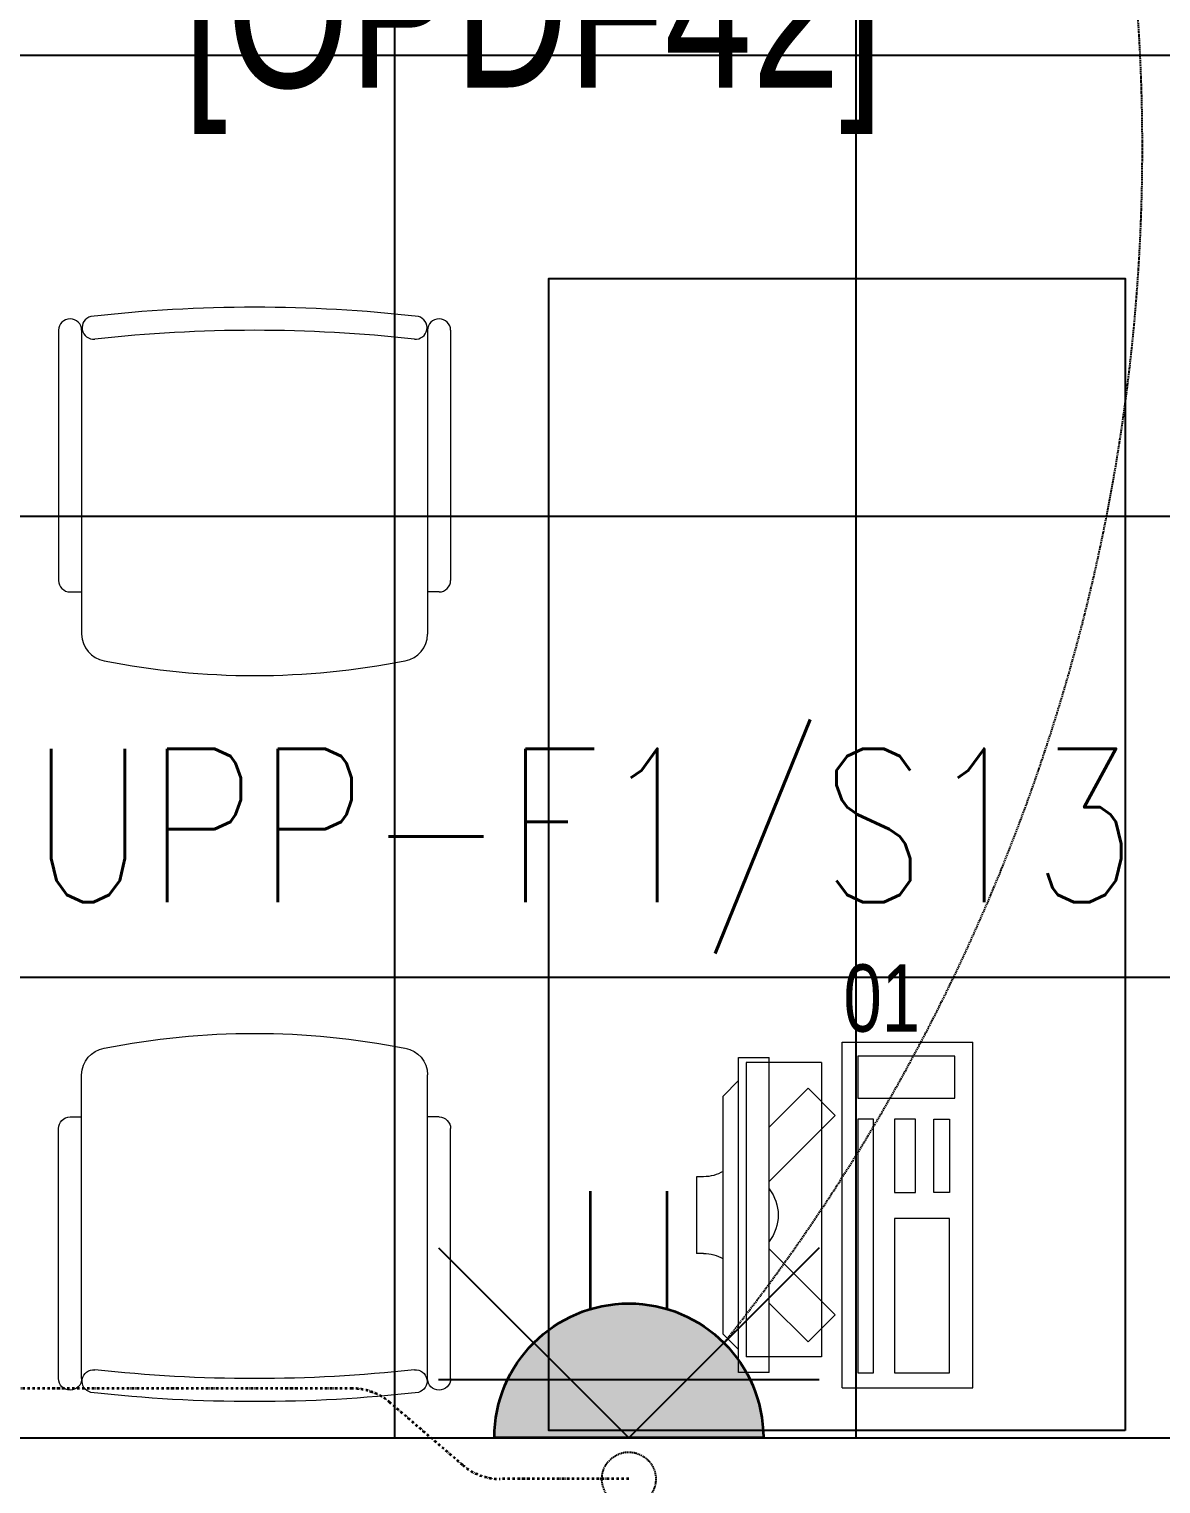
# Model space of a CAD drawing. Extents: x -178977 to 231842, y -29287 to 19916.
# Drawn here: x 46800 to 48272, y 5475 to 7369 of the extents above; entities that cross this region are included whole.
import ezdxf
from ezdxf import colors
from ezdxf.entities.mleader import LeaderData, LeaderLine
from ezdxf.enums import TextEntityAlignment as Align
from ezdxf.math import Vec2, Vec3

# ---------------------------------------------------------------- set-up
doc = ezdxf.new("R2010")
doc.units = 0
doc.header["$LTSCALE"] = 0.25
doc.linetypes.add('DASHDOT', pattern=[25.4, 12.7, -6.35, 0, -6.35])
doc.linetypes.add('HIDDEN', pattern=[9.525, 6.35, -3.175])
for name, color, linetype, lineweight in [('01-First Floor-FUR$0$72_EGR_BASE_TEXT', 252, 'Continuous', 5), ('01-First Floor-FUR$0$72_EGR_EQP_TAG', 142, 'Continuous', 5), ('01-First Floor-FUR$0$LOADING', 253, 'Continuous', 5), ('01-First Floor-FUR$0$Walls', 251, 'Continuous', 5), ('E-LITE-CIRC', 6, 'Continuous', 25), ('E-LITE-CLNG-CNDT', 6, 'DASHDOT', 35), ('E-LITE-EXIT-NUMB', 6, 'Continuous', 25), ('E-POWR-CLNG-CNDT', 6, 'DASHDOT', 35), ('E-POWR-FLOR-CNDT', 6, 'HIDDEN', 25), ('E-POWR-WALL @ 100', 4, 'Continuous', 35)]:
    doc.layers.add(name, color=color, linetype=linetype, lineweight=lineweight)
doc.layers.add('01-First Floor-FUR$0$FALSE CEILING', color=251, linetype='Continuous')
doc.layers.add('01-First Floor-FUR$0$TME-NON MEDICAL FURNITURE', color=242, linetype='Continuous')
doc.styles.add('01-First Floor-FUR$0$X3G_ENTITY_257CFD', font='swisscl.ttf', dxfattribs={"height": 200})
doc.styles.add('01-First Floor-FUR$0$X3G_ENTITY_9F38', font='swisscl.ttf', dxfattribs={"height": 0.2})
doc.styles.add('DC_SIMPLEX', font='SIMPLEX.shx', dxfattribs={"width": 0.7})

# ---------------------------------------------------------------- blocks, each defined once
blk = doc.blocks.new('01-First Floor-FUR$0$GF21016-P')
at = {"layer": '01-First Floor-FUR$0$LOADING', "extrusion": (-1.24384e-09, -1.20261e-09, -1)}
for p, q in [((0.0128, 0.0179), (0.0128, 0.4136)), ((0.4628, 0.0179), (0.4628, 0.4136)), ((-0.0172, 0.0179), (-0.0172, 0.3435)), ((-0.0022, 0.3585), (0.0128, 0.3585)), ((0.4778, 0.3585), (0.4628, 0.3585)), ((0.4928, 0.0179), (0.4928, 0.3435)), ((0.4778, 0.0029), (0.4778, 0.0029))]:
    blk.add_line(p, q, dxfattribs=at)
for centre, radius, start, end in [((-0.2378, -0.5362), 1.0036, 78.7568, 101.2432), ((-0.0478, 0.4136), 0.035, 0, 80.6557), ((-0.4278, 0.4136), 0.035, 99.3443, 180), ((0.0022, 0.3435), 0.015, 0, 90), ((-0.4778, 0.3435), 0.015, 90, 180), ((-0.0284, 0.0145), 0.015, 284.3864, 95.5209), ((-0.2378, 1.8928), 1.8749, 263.6341, 276.3659), ((-0.4471, 0.0145), 0.015, 84.4791, 255.6136), ((0.0022, 0.0179), 0.015, 270, 0), ((0.0022, 0.0179), 0.015, 180, 270), ((-0.2378, 1.8734), 1.8855, 263.5119, 276.4881), ((-0.4778, 0.0179), 0.015, 270, 0), ((-0.4778, 0.0179), 0.015, 180, 270)]:
    blk.add_arc(centre, radius, start, end, dxfattribs=at)
blk = doc.blocks.new('01-First Floor-FUR$0$ITCWLS1-P')
at = {"layer": '01-First Floor-FUR$0$LOADING'}
for p, q in [((-0.17, 0.45), (-0.17, 0)), ((-0.17, 0.45), (0, 0.45)), ((0, 0.45), (0, 0)), ((-0.2651, 0.43, 0), (-0.3051, 0.43, 0)), ((-0.3051, 0.43, 0), (-0.3051, 0.02, 0)), ((-0.2651, 0.43, 0), (-0.2651, 0.02, 0)), ((-0.1496, 0.4305), (-0.1291, 0.4305)), ((-0.1291, 0.4305), (-0.1291, 0.4089)), ((-0.3251, 0.38, 0), (-0.3051, 0.4, 0)), ((-0.197, 0.4094), (-0.295, 0.4094)), ((-0.295, 0.0264), (-0.295, 0.4094)), ((-0.197, 0.0264), (-0.197, 0.4094)), ((-0.3251, 0.38, 0), (-0.3251, 0.07, 0)), ((-0.3503, 0.275), (-0.3596, 0.275)), ((-0.3596, 0.175), (-0.3596, 0.275)), ((-0.3503, 0.175), (-0.3596, 0.175)), ((-0.3251, 0.07, 0), (-0.3051, 0.05, 0)), ((-0.3051, 0.02, 0), (-0.2651, 0.02, 0)), ((-0.197, 0.0264), (-0.295, 0.0264)), ((-0.17, 0), (0, 0))]:
    blk.add_line(p, q, dxfattribs=at)
at = {"layer": '01-First Floor-FUR$0$LOADING', "extrusion": (2.48281e-10, 3.18408e-10, -1)}
for p, q in [((-0.2651, 0.3395), (-0.2144, 0.3902)), ((-0.1791, 0.3548), (-0.2144, 0.3902)), ((-0.2651, 0.2688), (-0.1791, 0.3548))]:
    blk.add_line(p, q, dxfattribs=at)
at = {"layer": '01-First Floor-FUR$0$LOADING', "extrusion": (2.48281e-10, -3.18408e-10, -1)}
for p, q in [((-0.2651, 0.1812), (-0.1791, 0.0952)), ((-0.2651, 0.1105), (-0.2144, 0.0598)), ((-0.1791, 0.0952), (-0.2144, 0.0598))]:
    blk.add_line(p, q, dxfattribs=at)
at = {"layer": '01-First Floor-FUR$0$LOADING'}
for points in [[(-0.1291, 0.4089), (-0.1291, 0.1), (-0.1496, 0.1), (-0.1496, 0.4305)], [(-0.1496, 0.1), (-0.1496, 0.1), (-0.1496, 0.1), (-0.1496, 0.1), (-0.1496, 0.1), (-0.1496, 0.1), (-0.1496, 0.1), (-0.1496, 0.1), (-0.1496, 0.1)], [(-0.1496, 0.1), (-0.1496, 0.1), (-0.1496, 0.1), (-0.1496, 0.1), (-0.1496, 0.1), (-0.1496, 0.1), (-0.1496, 0.1), (-0.1496, 0.1), (-0.1496, 0.1), (-0.1496, 0.1), (-0.1496, 0.1), (-0.1496, 0.1), (-0.1496, 0.1), (-0.1496, 0.1), (-0.1496, 0.1), (-0.1496, 0.1), (-0.1496, 0.1), (-0.1496, 0.1)], [(-0.1496, 0.1), (-0.1496, 0.1), (-0.1496, 0.1), (-0.1496, 0.1), (-0.1496, 0.1), (-0.1496, 0.1), (-0.1496, 0.1), (-0.1496, 0.1), (-0.1496, 0.1), (-0.1496, 0.1)], [(-0.1496, 0.1), (-0.1496, 0.1), (-0.1496, 0.1), (-0.1496, 0.1), (-0.1496, 0.1), (-0.1496, 0.1), (-0.1496, 0.1)], [(-0.1496, 0.1), (-0.1496, 0.1), (-0.1496, 0.1), (-0.1496, 0.1), (-0.1496, 0.1), (-0.1496, 0.1), (-0.1496, 0.1), (-0.1496, 0.1), (-0.1496, 0.1), (-0.1496, 0.1)], [(-0.1496, 0.1), (-0.1496, 0.1), (-0.1496, 0.1), (-0.1496, 0.1), (-0.1496, 0.1), (-0.1496, 0.1), (-0.1496, 0.1), (-0.1496, 0.1), (-0.1496, 0.1), (-0.1496, 0.1), (-0.1496, 0.1), (-0.1496, 0.1), (-0.1496, 0.1), (-0.1496, 0.1), (-0.1496, 0.1)], [(-0.1496, 0.1), (-0.1496, 0.1), (-0.1496, 0.1), (-0.1496, 0.1), (-0.1496, 0.1), (-0.1496, 0.1), (-0.1496, 0.1), (-0.1496, 0.1), (-0.1496, 0.1), (-0.1496, 0.1)], [(-0.1496, 0.1), (-0.1496, 0.1), (-0.1496, 0.1), (-0.1496, 0.1), (-0.1496, 0.1), (-0.1496, 0.1), (-0.1496, 0.1), (-0.1496, 0.1), (-0.1496, 0.1), (-0.1496, 0.1)], [(-0.1496, 0.1), (-0.1496, 0.1), (-0.1496, 0.1), (-0.1496, 0.1), (-0.1496, 0.1), (-0.1496, 0.1), (-0.1496, 0.1), (-0.1496, 0.1), (-0.1496, 0.1), (-0.1496, 0.1), (-0.1496, 0.1), (-0.1496, 0.1), (-0.1496, 0.1), (-0.1496, 0.1), (-0.1496, 0.1), (-0.1496, 0.1), (-0.1496, 0.1), (-0.1496, 0.1), (-0.1496, 0.1), (-0.1496, 0.1), (-0.1496, 0.1), (-0.1496, 0.1), (-0.1496, 0.1), (-0.1496, 0.1), (-0.1496, 0.1), (-0.1496, 0.1), (-0.1496, 0.1), (-0.1496, 0.1), (-0.1496, 0.1), (-0.1496, 0.1), (-0.1496, 0.1), (-0.1496, 0.1), (-0.1496, 0.1), (-0.1496, 0.1), (-0.1496, 0.1), (-0.1496, 0.1), (-0.1496, 0.1), (-0.1496, 0.1), (-0.1496, 0.1), (-0.1496, 0.1), (-0.1496, 0.1), (-0.1496, 0.1), (-0.1496, 0.1), (-0.1496, 0.1), (-0.1496, 0.1), (-0.1496, 0.1), (-0.1496, 0.1), (-0.1496, 0.1), (-0.1496, 0.1), (-0.1496, 0.1), (-0.1496, 0.1), (-0.1496, 0.1), (-0.1496, 0.1), (-0.1496, 0.1)], [(-0.1496, 0.1), (-0.1496, 0.1), (-0.1496, 0.1), (-0.1496, 0.1), (-0.1496, 0.1), (-0.1496, 0.1), (-0.1496, 0.1), (-0.1496, 0.1), (-0.1496, 0.1), (-0.1496, 0.1), (-0.1496, 0.1), (-0.1496, 0.1), (-0.1496, 0.1), (-0.1496, 0.1), (-0.1496, 0.1), (-0.1496, 0.1), (-0.1496, 0.1), (-0.1496, 0.1), (-0.1496, 0.1), (-0.1496, 0.1), (-0.1496, 0.1), (-0.1496, 0.1), (-0.1496, 0.1), (-0.1496, 0.1), (-0.1496, 0.1), (-0.1496, 0.1), (-0.1496, 0.1), (-0.1496, 0.1), (-0.1496, 0.1), (-0.1496, 0.1), (-0.1496, 0.1), (-0.1496, 0.1), (-0.1496, 0.1), (-0.1496, 0.1), (-0.1496, 0.1), (-0.1496, 0.1), (-0.1496, 0.1), (-0.1496, 0.1), (-0.1496, 0.1), (-0.1496, 0.1), (-0.1496, 0.1), (-0.1496, 0.1), (-0.1496, 0.1), (-0.1496, 0.1), (-0.1496, 0.1), (-0.1496, 0.1), (-0.1496, 0.1), (-0.1496, 0.1), (-0.1496, 0.1), (-0.1496, 0.1), (-0.1496, 0.1), (-0.1496, 0.1), (-0.1496, 0.1), (-0.1496, 0.1), (-0.1496, 0.1), (-0.1496, 0.1), (-0.1496, 0.1), (-0.1496, 0.1), (-0.1496, 0.1), (-0.1496, 0.1), (-0.1496, 0.1), (-0.1496, 0.1), (-0.1496, 0.1), (-0.1496, 0.1), (-0.1496, 0.1), (-0.1496, 0.1), (-0.1496, 0.1), (-0.1496, 0.1), (-0.1496, 0.1), (-0.1496, 0.1), (-0.1496, 0.1), (-0.1496, 0.1), (-0.1496, 0.1), (-0.1496, 0.1), (-0.1496, 0.1), (-0.1496, 0.1), (-0.1496, 0.1), (-0.1496, 0.1), (-0.1496, 0.1), (-0.1496, 0.1), (-0.1496, 0.1), (-0.1496, 0.1), (-0.1496, 0.1), (-0.1496, 0.1), (-0.1496, 0.1), (-0.1496, 0.1), (-0.1496, 0.1), (-0.1496, 0.1), (-0.1496, 0.1)], [(-0.1496, 0.1), (-0.1496, 0.1), (-0.1496, 0.1), (-0.1496, 0.1), (-0.1496, 0.1), (-0.1496, 0.1), (-0.1496, 0.1), (-0.1496, 0.1), (-0.1496, 0.1), (-0.1496, 0.1), (-0.1496, 0.1), (-0.1496, 0.1)], [(-0.1496, 0.1), (-0.1496, 0.1), (-0.1496, 0.1), (-0.1496, 0.1), (-0.1496, 0.1), (-0.1496, 0.1), (-0.1496, 0.1)], [(-0.1496, 0.1), (-0.1496, 0.1), (-0.1496, 0.1), (-0.1496, 0.1), (-0.1496, 0.1), (-0.1496, 0.1), (-0.1496, 0.1), (-0.1496, 0.1), (-0.1496, 0.1), (-0.1496, 0.1), (-0.1496, 0.1), (-0.1496, 0.1), (-0.1496, 0.1), (-0.1496, 0.1), (-0.1496, 0.1), (-0.1496, 0.1), (-0.1496, 0.1)], [(-0.1496, 0.1), (-0.1496, 0.1), (-0.1496, 0.1), (-0.1496, 0.1), (-0.1496, 0.1), (-0.1496, 0.1), (-0.1496, 0.1), (-0.1496, 0.1), (-0.1496, 0.1), (-0.1496, 0.1), (-0.1496, 0.1), (-0.1496, 0.1), (-0.1496, 0.1), (-0.1496, 0.1), (-0.1496, 0.1), (-0.1496, 0.1), (-0.1496, 0.1), (-0.1496, 0.1), (-0.1496, 0.1), (-0.1496, 0.1), (-0.1496, 0.1), (-0.1496, 0.1), (-0.1496, 0.1), (-0.1496, 0.1), (-0.1496, 0.1), (-0.1496, 0.1), (-0.1496, 0.1), (-0.1496, 0.1), (-0.1496, 0.1), (-0.1496, 0.1), (-0.1496, 0.1), (-0.1496, 0.1), (-0.1496, 0.1), (-0.1496, 0.1), (-0.1496, 0.1), (-0.1496, 0.1), (-0.1496, 0.1), (-0.1496, 0.1), (-0.1496, 0.1), (-0.1496, 0.1), (-0.1496, 0.1), (-0.1496, 0.1), (-0.1496, 0.1), (-0.1496, 0.1), (-0.1496, 0.1), (-0.1496, 0.1), (-0.1496, 0.1), (-0.1496, 0.1), (-0.1496, 0.1), (-0.1496, 0.1), (-0.1496, 0.1), (-0.1496, 0.1), (-0.1496, 0.1), (-0.1496, 0.1), (-0.1496, 0.1), (-0.1496, 0.1), (-0.1496, 0.1), (-0.1496, 0.1), (-0.1496, 0.1), (-0.1496, 0.1), (-0.1496, 0.1), (-0.1496, 0.1), (-0.1496, 0.1), (-0.1496, 0.1), (-0.1496, 0.1), (-0.1496, 0.1), (-0.1496, 0.1), (-0.1496, 0.1), (-0.1496, 0.1), (-0.1496, 0.1), (-0.1496, 0.1), (-0.1496, 0.1), (-0.1496, 0.1), (-0.1496, 0.1), (-0.1496, 0.1), (-0.1496, 0.1), (-0.1496, 0.1), (-0.1496, 0.1), (-0.1496, 0.1), (-0.1496, 0.1), (-0.1496, 0.1), (-0.1496, 0.1), (-0.1496, 0.1), (-0.1496, 0.1), (-0.1496, 0.1), (-0.1496, 0.1), (-0.1496, 0.1), (-0.1496, 0.1), (-0.1496, 0.1), (-0.1496, 0.1), (-0.1496, 0.1), (-0.1496, 0.1), (-0.1496, 0.1), (-0.1496, 0.1), (-0.1496, 0.1), (-0.1496, 0.1), (-0.1496, 0.1), (-0.1496, 0.1), (-0.1496, 0.1), (-0.1496, 0.1), (-0.1496, 0.1), (-0.1496, 0.1), (-0.1496, 0.1), (-0.1496, 0.1), (-0.1496, 0.1), (-0.1496, 0.1), (-0.1496, 0.1), (-0.1496, 0.1), (-0.1496, 0.1), (-0.1496, 0.1), (-0.1496, 0.1)], [(-0.1496, 0.1), (-0.1496, 0.1), (-0.1496, 0.1), (-0.1496, 0.1), (-0.1496, 0.1), (-0.1496, 0.1), (-0.1496, 0.1), (-0.1496, 0.1)]]:
    blk.add_lwpolyline(points, dxfattribs=at)
for points in [[(-0.1019, 0.4305), (-0.0304, 0.4305), (-0.0304, 0.2294), (-0.1019, 0.2294)], [(-0.1019, 0.1954), (-0.0747, 0.1954), (-0.0747, 0.1), (-0.1019, 0.1)], [(-0.0304, 0.1954), (-0.0508, 0.1954), (-0.0508, 0.1), (-0.0304, 0.1)], [(-0.1496, 0.1), (-0.1496, 0.1), (-0.1496, 0.1), (-0.1496, 0.1), (-0.1496, 0.1), (-0.1496, 0.1), (-0.1496, 0.1), (-0.1496, 0.1), (-0.1496, 0.1), (-0.1496, 0.1), (-0.1496, 0.1), (-0.1496, 0.1), (-0.1496, 0.1), (-0.1496, 0.1), (-0.1496, 0.1), (-0.1496, 0.1), (-0.1496, 0.1), (-0.1496, 0.1), (-0.1496, 0.1), (-0.1496, 0.1), (-0.1496, 0.1), (-0.1496, 0.1), (-0.1496, 0.1), (-0.1496, 0.1), (-0.1496, 0.1), (-0.1496, 0.1), (-0.1496, 0.1), (-0.1496, 0.1), (-0.1496, 0.1), (-0.1496, 0.1), (-0.1496, 0.1), (-0.1496, 0.1), (-0.1496, 0.1), (-0.1496, 0.1), (-0.1496, 0.1), (-0.1496, 0.1), (-0.1496, 0.1), (-0.1496, 0.1), (-0.1496, 0.1), (-0.1496, 0.1), (-0.1496, 0.1), (-0.1496, 0.1), (-0.1496, 0.1), (-0.1496, 0.1), (-0.1496, 0.1), (-0.1496, 0.1), (-0.1496, 0.1), (-0.1496, 0.1), (-0.1496, 0.1), (-0.1496, 0.1), (-0.1496, 0.1), (-0.1496, 0.1), (-0.1496, 0.1), (-0.1496, 0.1), (-0.1496, 0.1), (-0.1496, 0.1), (-0.1496, 0.1), (-0.1496, 0.1), (-0.1496, 0.1), (-0.1496, 0.1), (-0.1496, 0.1), (-0.1496, 0.1), (-0.1496, 0.1), (-0.1496, 0.1), (-0.1496, 0.1), (-0.1496, 0.1), (-0.1496, 0.1), (-0.1496, 0.1), (-0.1496, 0.1), (-0.1496, 0.1), (-0.1496, 0.1), (-0.1496, 0.1), (-0.1496, 0.1), (-0.1496, 0.1), (-0.1496, 0.1), (-0.1496, 0.1), (-0.1496, 0.1), (-0.1496, 0.1), (-0.1496, 0.1), (-0.1496, 0.1), (-0.1496, 0.1), (-0.1496, 0.1), (-0.1496, 0.1), (-0.1496, 0.1), (-0.1496, 0.1), (-0.1496, 0.1), (-0.1496, 0.1), (-0.1496, 0.1), (-0.1496, 0.1), (-0.1496, 0.1), (-0.1496, 0.1), (-0.1496, 0.1), (-0.1496, 0.1), (-0.1496, 0.1), (-0.1496, 0.1), (-0.1496, 0.1), (-0.1496, 0.1), (-0.1496, 0.1), (-0.1496, 0.1), (-0.1496, 0.1), (-0.1496, 0.1), (-0.1496, 0.1), (-0.1496, 0.1), (-0.1496, 0.1), (-0.1496, 0.1), (-0.1496, 0.1), (-0.1496, 0.1), (-0.1496, 0.1), (-0.1496, 0.1), (-0.1496, 0.1), (-0.1496, 0.1), (-0.1496, 0.1), (-0.1496, 0.1), (-0.1496, 0.1), (-0.1496, 0.1), (-0.1496, 0.1), (-0.1496, 0.1), (-0.1496, 0.1), (-0.1496, 0.1), (-0.1496, 0.1), (-0.1496, 0.1), (-0.1496, 0.1), (-0.1496, 0.1), (-0.1496, 0.1), (-0.1496, 0.1), (-0.1496, 0.1), (-0.1496, 0.1), (-0.1496, 0.1), (-0.1496, 0.1), (-0.1496, 0.1), (-0.1496, 0.1), (-0.1496, 0.1), (-0.1496, 0.1), (-0.1496, 0.1), (-0.1496, 0.1), (-0.1496, 0.1), (-0.1496, 0.1), (-0.1496, 0.1), (-0.1496, 0.1), (-0.1496, 0.1), (-0.1496, 0.1), (-0.1496, 0.1), (-0.1496, 0.1), (-0.1496, 0.1), (-0.1496, 0.1), (-0.1496, 0.1), (-0.1496, 0.1), (-0.1496, 0.1), (-0.1496, 0.1), (-0.1496, 0.1), (-0.1496, 0.1), (-0.1496, 0.1), (-0.1496, 0.1), (-0.1496, 0.1), (-0.1496, 0.1), (-0.1496, 0.1), (-0.1496, 0.1), (-0.1496, 0.1), (-0.1496, 0.1), (-0.1496, 0.1), (-0.1496, 0.1), (-0.1496, 0.1), (-0.1496, 0.1), (-0.1496, 0.1), (-0.1496, 0.1), (-0.1496, 0.1), (-0.1496, 0.1), (-0.1496, 0.1), (-0.1496, 0.1), (-0.1496, 0.1), (-0.1496, 0.1), (-0.1496, 0.1), (-0.1496, 0.1), (-0.1496, 0.1), (-0.1496, 0.1), (-0.1496, 0.1), (-0.1496, 0.1), (-0.1496, 0.1), (-0.1496, 0.1), (-0.1496, 0.1), (-0.1496, 0.1), (-0.1496, 0.1), (-0.1496, 0.1), (-0.1496, 0.1), (-0.1496, 0.1), (-0.1496, 0.1), (-0.1496, 0.1), (-0.1496, 0.1), (-0.1496, 0.1), (-0.1496, 0.1), (-0.1496, 0.1), (-0.1496, 0.1), (-0.1496, 0.1), (-0.1496, 0.1), (-0.1496, 0.1), (-0.1496, 0.1), (-0.1496, 0.1), (-0.1496, 0.1), (-0.1496, 0.1), (-0.1496, 0.1), (-0.1496, 0.1), (-0.1496, 0.1), (-0.1496, 0.1), (-0.1496, 0.1), (-0.1496, 0.1), (-0.1496, 0.1), (-0.1496, 0.1), (-0.1496, 0.1), (-0.1496, 0.1), (-0.1496, 0.1), (-0.1496, 0.1), (-0.1496, 0.1), (-0.1496, 0.1), (-0.1496, 0.1), (-0.1496, 0.1), (-0.1496, 0.1), (-0.1496, 0.1), (-0.1496, 0.1), (-0.1496, 0.1), (-0.1496, 0.1), (-0.1496, 0.1), (-0.1496, 0.1), (-0.1496, 0.1), (-0.1496, 0.1), (-0.1496, 0.1), (-0.1496, 0.1), (-0.1496, 0.1), (-0.1496, 0.1), (-0.1496, 0.1), (-0.1496, 0.1), (-0.1496, 0.1), (-0.1496, 0.1), (-0.1496, 0.1), (-0.1496, 0.1), (-0.1496, 0.1), (-0.1496, 0.1), (-0.1496, 0.1), (-0.1496, 0.1), (-0.1496, 0.1), (-0.1496, 0.1), (-0.1496, 0.1), (-0.1496, 0.1), (-0.1496, 0.1), (-0.1496, 0.1), (-0.1496, 0.1), (-0.1496, 0.1), (-0.1496, 0.1), (-0.1496, 0.1), (-0.1496, 0.1), (-0.1496, 0.1), (-0.1496, 0.1), (-0.1496, 0.1), (-0.1496, 0.1), (-0.1496, 0.1), (-0.1496, 0.1), (-0.1496, 0.1), (-0.1496, 0.1), (-0.1496, 0.1), (-0.1496, 0.1), (-0.1496, 0.1), (-0.1496, 0.1), (-0.1496, 0.1), (-0.1496, 0.1), (-0.1496, 0.1), (-0.1496, 0.1), (-0.1496, 0.1), (-0.1496, 0.1), (-0.1496, 0.1), (-0.1496, 0.1), (-0.1496, 0.1), (-0.1496, 0.1), (-0.1496, 0.1), (-0.1496, 0.1), (-0.1496, 0.1), (-0.1496, 0.1), (-0.1496, 0.1), (-0.1496, 0.1)], [(-0.1496, 0.1), (-0.1496, 0.1), (-0.1496, 0.1), (-0.1496, 0.1), (-0.1496, 0.1), (-0.1496, 0.1), (-0.1496, 0.1), (-0.1496, 0.1), (-0.1496, 0.1), (-0.1496, 0.1), (-0.1496, 0.1), (-0.1496, 0.1), (-0.1496, 0.1), (-0.1496, 0.1), (-0.1496, 0.1), (-0.1496, 0.1), (-0.1496, 0.1), (-0.1496, 0.1), (-0.1496, 0.1), (-0.1496, 0.1), (-0.1496, 0.1), (-0.1496, 0.1), (-0.1496, 0.1), (-0.1496, 0.1), (-0.1496, 0.1), (-0.1496, 0.1), (-0.1496, 0.1), (-0.1496, 0.1), (-0.1496, 0.1), (-0.1496, 0.1), (-0.1496, 0.1), (-0.1496, 0.1), (-0.1496, 0.1), (-0.1496, 0.1), (-0.1496, 0.1), (-0.1496, 0.1), (-0.1496, 0.1), (-0.1496, 0.1), (-0.1496, 0.1), (-0.1496, 0.1), (-0.1496, 0.1), (-0.1496, 0.1), (-0.1496, 0.1), (-0.1496, 0.1), (-0.1496, 0.1), (-0.1496, 0.1), (-0.1496, 0.1), (-0.1496, 0.1), (-0.1496, 0.1), (-0.1496, 0.1), (-0.1496, 0.1), (-0.1496, 0.1), (-0.1496, 0.1), (-0.1496, 0.1), (-0.1496, 0.1), (-0.1496, 0.1), (-0.1496, 0.1), (-0.1496, 0.1), (-0.1496, 0.1), (-0.1496, 0.1), (-0.1496, 0.1), (-0.1496, 0.1), (-0.1496, 0.1), (-0.1496, 0.1), (-0.1496, 0.1), (-0.1496, 0.1), (-0.1496, 0.1), (-0.1496, 0.1), (-0.1496, 0.1), (-0.1496, 0.1), (-0.1496, 0.1), (-0.1496, 0.1), (-0.1496, 0.1), (-0.1496, 0.1), (-0.1496, 0.1), (-0.1496, 0.1), (-0.1496, 0.1), (-0.1496, 0.1), (-0.1496, 0.1), (-0.1496, 0.1), (-0.1496, 0.1), (-0.1496, 0.1), (-0.1496, 0.1), (-0.1496, 0.1), (-0.1496, 0.1), (-0.1496, 0.1), (-0.1496, 0.1), (-0.1496, 0.1), (-0.1496, 0.1), (-0.1496, 0.1), (-0.1496, 0.1), (-0.1496, 0.1), (-0.1496, 0.1), (-0.1496, 0.1), (-0.1496, 0.1), (-0.1496, 0.1), (-0.1496, 0.1), (-0.1496, 0.1), (-0.1496, 0.1), (-0.1496, 0.1), (-0.1496, 0.1), (-0.1496, 0.1), (-0.1496, 0.1), (-0.1496, 0.1), (-0.1496, 0.1), (-0.1496, 0.1), (-0.1496, 0.1), (-0.1496, 0.1), (-0.1496, 0.1), (-0.1496, 0.1), (-0.1496, 0.1), (-0.1496, 0.1), (-0.1496, 0.1), (-0.1496, 0.1), (-0.1496, 0.1), (-0.1496, 0.1), (-0.1496, 0.1), (-0.1496, 0.1), (-0.1496, 0.1), (-0.1496, 0.1), (-0.1496, 0.1), (-0.1496, 0.1), (-0.1496, 0.1), (-0.1496, 0.1), (-0.1496, 0.1), (-0.1496, 0.1), (-0.1496, 0.1), (-0.1496, 0.1), (-0.1496, 0.1), (-0.1496, 0.1), (-0.1496, 0.1), (-0.1496, 0.1), (-0.1496, 0.1), (-0.1496, 0.1), (-0.1496, 0.1), (-0.1496, 0.1), (-0.1496, 0.1), (-0.1496, 0.1), (-0.1496, 0.1), (-0.1496, 0.1), (-0.1496, 0.1), (-0.1496, 0.1), (-0.1496, 0.1), (-0.1496, 0.1), (-0.1496, 0.1), (-0.1496, 0.1), (-0.1496, 0.1), (-0.1496, 0.1), (-0.1496, 0.1), (-0.1496, 0.1), (-0.1496, 0.1), (-0.1496, 0.1), (-0.1496, 0.1), (-0.1496, 0.1), (-0.1496, 0.1), (-0.1496, 0.1), (-0.1496, 0.1), (-0.1496, 0.1), (-0.1496, 0.1), (-0.1496, 0.1), (-0.1496, 0.1), (-0.1496, 0.1), (-0.1496, 0.1), (-0.1496, 0.1), (-0.1496, 0.1), (-0.1496, 0.1), (-0.1496, 0.1), (-0.1496, 0.1), (-0.1496, 0.1), (-0.1496, 0.1), (-0.1496, 0.1), (-0.1496, 0.1), (-0.1496, 0.1), (-0.1496, 0.1), (-0.1496, 0.1), (-0.1496, 0.1), (-0.1496, 0.1), (-0.1496, 0.1), (-0.1496, 0.1), (-0.1496, 0.1), (-0.1496, 0.1), (-0.1496, 0.1), (-0.1496, 0.1), (-0.1496, 0.1), (-0.1496, 0.1), (-0.1496, 0.1), (-0.1496, 0.1), (-0.1496, 0.1), (-0.1496, 0.1), (-0.1496, 0.1), (-0.1496, 0.1), (-0.1496, 0.1), (-0.1496, 0.1), (-0.1496, 0.1), (-0.1496, 0.1), (-0.1496, 0.1), (-0.1496, 0.1), (-0.1496, 0.1), (-0.1496, 0.1), (-0.1496, 0.1), (-0.1496, 0.1), (-0.1496, 0.1), (-0.1496, 0.1), (-0.1496, 0.1), (-0.1496, 0.1), (-0.1496, 0.1), (-0.1496, 0.1), (-0.1496, 0.1), (-0.1496, 0.1), (-0.1496, 0.1), (-0.1496, 0.1), (-0.1496, 0.1), (-0.1496, 0.1), (-0.1496, 0.1)], [(-0.1496, 0.1), (-0.1496, 0.1), (-0.1496, 0.1), (-0.1496, 0.1), (-0.1496, 0.1), (-0.1496, 0.1), (-0.1496, 0.1), (-0.1496, 0.1), (-0.1496, 0.1), (-0.1496, 0.1), (-0.1496, 0.1), (-0.1496, 0.1), (-0.1496, 0.1), (-0.1496, 0.1), (-0.1496, 0.1), (-0.1496, 0.1), (-0.1496, 0.1), (-0.1496, 0.1), (-0.1496, 0.1), (-0.1496, 0.1), (-0.1496, 0.1), (-0.1496, 0.1), (-0.1496, 0.1), (-0.1496, 0.1), (-0.1496, 0.1), (-0.1496, 0.1), (-0.1496, 0.1), (-0.1496, 0.1), (-0.1496, 0.1), (-0.1496, 0.1), (-0.1496, 0.1), (-0.1496, 0.1), (-0.1496, 0.1), (-0.1496, 0.1), (-0.1496, 0.1), (-0.1496, 0.1), (-0.1496, 0.1), (-0.1496, 0.1), (-0.1496, 0.1), (-0.1496, 0.1), (-0.1496, 0.1), (-0.1496, 0.1), (-0.1496, 0.1), (-0.1496, 0.1), (-0.1496, 0.1), (-0.1496, 0.1), (-0.1496, 0.1), (-0.1496, 0.1), (-0.1496, 0.1), (-0.1496, 0.1), (-0.1496, 0.1), (-0.1496, 0.1), (-0.1496, 0.1), (-0.1496, 0.1), (-0.1496, 0.1), (-0.1496, 0.1), (-0.1496, 0.1), (-0.1496, 0.1), (-0.1496, 0.1), (-0.1496, 0.1), (-0.1496, 0.1), (-0.1496, 0.1), (-0.1496, 0.1), (-0.1496, 0.1), (-0.1496, 0.1), (-0.1496, 0.1), (-0.1496, 0.1), (-0.1496, 0.1), (-0.1496, 0.1), (-0.1496, 0.1), (-0.1496, 0.1), (-0.1496, 0.1), (-0.1496, 0.1), (-0.1496, 0.1), (-0.1496, 0.1), (-0.1496, 0.1), (-0.1496, 0.1), (-0.1496, 0.1), (-0.1496, 0.1), (-0.1496, 0.1), (-0.1496, 0.1), (-0.1496, 0.1), (-0.1496, 0.1), (-0.1496, 0.1), (-0.1496, 0.1), (-0.1496, 0.1), (-0.1496, 0.1), (-0.1496, 0.1), (-0.1496, 0.1), (-0.1496, 0.1), (-0.1496, 0.1), (-0.1496, 0.1), (-0.1496, 0.1), (-0.1496, 0.1), (-0.1496, 0.1), (-0.1496, 0.1), (-0.1496, 0.1), (-0.1496, 0.1), (-0.1496, 0.1), (-0.1496, 0.1), (-0.1496, 0.1), (-0.1496, 0.1), (-0.1496, 0.1), (-0.1496, 0.1), (-0.1496, 0.1), (-0.1496, 0.1), (-0.1496, 0.1), (-0.1496, 0.1), (-0.1496, 0.1), (-0.1496, 0.1), (-0.1496, 0.1), (-0.1496, 0.1), (-0.1496, 0.1), (-0.1496, 0.1), (-0.1496, 0.1), (-0.1496, 0.1), (-0.1496, 0.1), (-0.1496, 0.1), (-0.1496, 0.1), (-0.1496, 0.1), (-0.1496, 0.1), (-0.1496, 0.1), (-0.1496, 0.1), (-0.1496, 0.1), (-0.1496, 0.1), (-0.1496, 0.1), (-0.1496, 0.1), (-0.1496, 0.1), (-0.1496, 0.1), (-0.1496, 0.1), (-0.1496, 0.1), (-0.1496, 0.1), (-0.1496, 0.1), (-0.1496, 0.1), (-0.1496, 0.1), (-0.1496, 0.1), (-0.1496, 0.1), (-0.1496, 0.1), (-0.1496, 0.1), (-0.1496, 0.1), (-0.1496, 0.1), (-0.1496, 0.1), (-0.1496, 0.1), (-0.1496, 0.1), (-0.1496, 0.1), (-0.1496, 0.1), (-0.1496, 0.1), (-0.1496, 0.1), (-0.1496, 0.1), (-0.1496, 0.1), (-0.1496, 0.1), (-0.1496, 0.1), (-0.1496, 0.1), (-0.1496, 0.1), (-0.1496, 0.1), (-0.1496, 0.1), (-0.1496, 0.1), (-0.1496, 0.1), (-0.1496, 0.1), (-0.1496, 0.1), (-0.1496, 0.1), (-0.1496, 0.1), (-0.1496, 0.1), (-0.1496, 0.1), (-0.1496, 0.1), (-0.1496, 0.1), (-0.1496, 0.1), (-0.1496, 0.1), (-0.1496, 0.1), (-0.1496, 0.1), (-0.1496, 0.1), (-0.1496, 0.1), (-0.1496, 0.1), (-0.1496, 0.1), (-0.1496, 0.1), (-0.1496, 0.1), (-0.1496, 0.1), (-0.1496, 0.1), (-0.1496, 0.1), (-0.1496, 0.1), (-0.1496, 0.1), (-0.1496, 0.1), (-0.1496, 0.1), (-0.1496, 0.1), (-0.1496, 0.1), (-0.1496, 0.1), (-0.1496, 0.1), (-0.1496, 0.1), (-0.1496, 0.1), (-0.1496, 0.1), (-0.1496, 0.1), (-0.1496, 0.1), (-0.1496, 0.1), (-0.1496, 0.1), (-0.1496, 0.1), (-0.1496, 0.1), (-0.1496, 0.1), (-0.1496, 0.1), (-0.1496, 0.1), (-0.1496, 0.1), (-0.1496, 0.1), (-0.1496, 0.1), (-0.1496, 0.1), (-0.1496, 0.1), (-0.1496, 0.1), (-0.1496, 0.1), (-0.1496, 0.1), (-0.1496, 0.1), (-0.1496, 0.1), (-0.1496, 0.1), (-0.1496, 0.1), (-0.1496, 0.1), (-0.1496, 0.1), (-0.1496, 0.1), (-0.1496, 0.1), (-0.1496, 0.1), (-0.1496, 0.1), (-0.1496, 0.1), (-0.1496, 0.1)], [(-0.1496, 0.0727), (-0.0236, 0.0727), (-0.0236, 0.0182), (-0.1496, 0.0182)]]:
    blk.add_lwpolyline(points, close=True, dxfattribs=at)
for centre, radius, start, end in [((-0.3503, 0.325), 0.05, 270, 300.3093), ((-0.3089, 0.225), 0.0556, 321.9431, 38.0569), ((-0.3503, 0.125), 0.05, 59.6907, 90)]:
    blk.add_arc(centre, radius, start, end, dxfattribs=at)
blk = doc.blocks.new('01-First Floor-FUR$0$HF10037B-P')
at = {"layer": '01-First Floor-FUR$0$LOADING'}
for p, q in [((0.2459, 0.134), (0.1859, 0.134)), ((0.1859, 0.134), (0.1859, 0.109)), ((0.2459, 0.134), (0.2459, 0.109)), ((0.2459, 0.109), (0.1859, 0.109)), ((0, 0), (-0.0142, -0.0583)), ((0, 0), (0.0243, -0.0059)), ((0.0243, -0.0059), (0.01, -0.0642)), ((0.4071, -0.0094), (0.431, -0.0018)), ((0.4071, -0.0094), (0.4255, -0.0665)), ((0.431, -0.0018), (0.4493, -0.0589)), ((0.4069, -0.0417), (0.4165, -0.0387)), ((-0.0142, -0.0583), (0.01, -0.0642)), ((0.4255, -0.0665), (0.4493, -0.0589)), ((0.0524, -0.2725), (0.0674, -0.2525)), ((0.0674, -0.2525), (0.1154, -0.2885)), ((0.3125, -0.2897), (0.362, -0.2558)), ((0.3761, -0.2764), (0.362, -0.2558)), ((0.0524, -0.2725), (0.1004, -0.3085)), ((0.3266, -0.3103), (0.3761, -0.2764)), ((0.3267, -0.268), (0.3323, -0.2763)), ((0.1004, -0.3085), (0.1154, -0.2885)), ((0.3266, -0.3103), (0.3125, -0.2897))]:
    blk.add_line(p, q, dxfattribs=at)
for radius in [0.21, 0.1775]:
    blk.add_circle((0.2161, -0.1014), radius, dxfattribs=at)
for centre, radius, start, end in [((0.2159, 0.0465), 0.0925, 71.0754, 108.9246), ((0.2159, 0.1965), 0.0925, 251.0754, 288.9246), ((0.0779, -0.0499), 0.0925, 147.3419, 185.1912), ((-0.0678, -0.0143), 0.0925, 327.3419, 5.1912), ((0.4996, -0.0113), 0.0925, 178.8412, 216.6904), ((0.3568, -0.057), 0.0925, 358.8412, 36.6904), ((0.2161, -0.1014), 0.2, 303.6037, 17.3657), ((0.0389, -0.3404), 0.0925, 34.1875, 72.0368), ((0.3867, -0.3449), 0.0925, 105.5121, 143.3614), ((0.1289, -0.2205), 0.0925, 214.1875, 252.0368), ((0.3019, -0.2212), 0.0925, 285.5121, 323.3614)]:
    blk.add_arc(centre, radius, start, end, dxfattribs=at)
blk = doc.blocks.new('01-First Floor-FUR')
at = {"layer": '01-First Floor-FUR$0$FALSE CEILING', "linetype": 'Continuous'}
for p, q in [((47276, 5535), (47276, 8565.1)), ((47876, 5535), (47876, 8565.1)), ((45476, 7335), (48976, 7335)), ((45476, 6735), (48976, 6735)), ((45476, 6135), (48976, 6135))]:
    blk.add_line(p, q, dxfattribs=at)
at = {"layer": '01-First Floor-FUR$0$FALSE CEILING'}
blk.add_lwpolyline([(45476, 5535), (48976, 5535), (48976, 8565.1), (45476, 8565.1)], close=True, dxfattribs=at)
at = {"layer": '01-First Floor-FUR$0$FALSE CEILING', "elevation": -0.1}
blk.add_lwpolyline([(48226, 5544.6), (47476, 5544.6), (47476, 7044.6), (48226, 7044.6)], close=True, dxfattribs=at)
at = {"layer": '01-First Floor-FUR$0$LOADING', "elevation": -0.1}
blk.add_lwpolyline([(48226, 5544.6), (47476, 5544.6), (47476, 7044.6), (48226, 7044.6)], close=True, dxfattribs=at)
at = {"layer": '01-First Floor-FUR$0$Walls'}
blk.add_line((45476, 5535), (48976, 5535), dxfattribs=at)
at = {"layer": '01-First Floor-FUR$0$LOADING', "extrusion": (1.16581e-09, -2.75759e-10, -1), "xscale": -999.9999999999997, "yscale": 999.9999999999997, "zscale": 999.9999999999997, "rotation": 64.21868746407375}
blk.add_blockref('01-First Floor-FUR$0$HF10037B-P', (-46598.1, 7741.1, 0.1), dxfattribs=at)
at = {"layer": '01-First Floor-FUR$0$LOADING', "extrusion": (8.01373e-06, -1.93993e-16, 1), "xscale": -1000.00000000001, "yscale": 1000.00000000001, "zscale": 1000.00000000001, "rotation": 180}
blk.add_blockref('01-First Floor-FUR$0$ITCWLS1-P', (48027.9, 6050.1, 0.3), dxfattribs=at)
at = {"layer": '01-First Floor-FUR$0$TME-NON MEDICAL FURNITURE', "color": 1, "extrusion": (2.67576e-11, -2.24019e-05, 1), "xscale": -1000.000000000004, "yscale": 1000.000000000004, "zscale": -1000.000000000004, "rotation": 180.0000251123528}
blk.add_blockref('01-First Floor-FUR$0$GF21016-P', (46855.6, 6994.9, -0.3), dxfattribs=at)
at = {"layer": '01-First Floor-FUR$0$TME-NON MEDICAL FURNITURE', "color": 1, "extrusion": (2.67576e-11, 2.24019e-05, 1), "xscale": 1000.000000000004, "yscale": 1000.000000000004, "zscale": -1000.000000000002, "rotation": 359.9999748876472}
blk.add_blockref('01-First Floor-FUR$0$GF21016-P', (46855.6, 5594.3, 0), dxfattribs=at)
at = {"layer": '01-First Floor-FUR$0$72_EGR_BASE_TEXT', "insert": (47455.9, 7493.1), "char_height": 200, "attachment_point": 2, "style": '01-First Floor-FUR$0$X3G_ENTITY_9F38'}
blk.add_mtext('[OPDF42]', dxfattribs=at)
at = {"layer": '01-First Floor-FUR$0$72_EGR_EQP_TAG', "insert": (47909.4, 6151.4, -0.1), "char_height": 87.47, "attachment_point": 2, "style": '01-First Floor-FUR$0$X3G_ENTITY_257CFD'}
blk.add_mtext('01', dxfattribs=at)
blk = doc.blocks.new('*U73')
h = blk.add_hatch(color=253)
edge = h.paths.add_edge_path()
edge.add_line((-1.75, 0), (1.75, 0))
edge.add_arc((0, 0), 1.75, 180, 360, ccw=False)
for p, q in [((-0.5, -1.677), (-0.5, -3.211)), ((0.5, -1.677), (0.5, -3.211))]:
    blk.add_line(p, q)
blk.add_lwpolyline([(-1.75, 0, 1), (1.75, 0)], format="xyb", close=True)
at = {"layer": 'Defpoints'}
for p, q in [((-2.475, -2.475), (0, 0)), ((2.475, -2.475), (0, 0)), ((2.475, -0.758), (-2.475, -0.758))]:
    blk.add_line(p, q, dxfattribs=at)
at = {"layer": 'E-LITE-EXIT-NUMB', "style": 'DC_SIMPLEX', "width": 0.7, "flags": 8}
blk.add_attdef('TYPE', text='', height=2, rotation=360, dxfattribs=at).set_placement((-2.682, 5.238), align=Align.RIGHT)
blk.add_attdef('CIRCUIT', (2.682, 5.238), '', height=2, rotation=360, dxfattribs=at)
blk = doc.blocks.new('ARR0W')
at = {"color": 45}
blk.add_ellipse((0, 0), major_axis=(0.4, 0), ratio=0.4, dxfattribs=at)
at = {"color": 45, "ltscale": 0.5}
blk.add_solid([(-1.4, 0.167), (-0.4, 0), (-1.4, -0.167)], dxfattribs=at)

msp = doc.modelspace()

# ---------------------------------------------------------------- linework, layer by layer
at = {"layer": 'E-POWR-CLNG-CNDT'}
msp.add_lwpolyline([(47580.3, 5481.5), (47413.1, 5481.5, -0.179343), (47364.2, 5499.6), (47269.3, 5581.2, 0.179343), (47220.4, 5599.3), (45326, 5599.3)], format="xyb", dxfattribs=at)
at = {"layer": 'E-POWR-FLOR-CNDT'}
msp.add_lwpolyline([(47704, 5658.7, 0.311327), (47900.5, 8486.3, -0.273674)], format="xyb", dxfattribs=at)
msp.add_circle((47580.3, 5481.5), 35, dxfattribs=at)

# ---------------------------------------------------------------- block references
at = {"layer": 'E-LITE-CLNG-CNDT'}
msp.add_blockref('01-First Floor-FUR', (0, 0), dxfattribs=at)
at = {"layer": 'E-POWR-WALL @ 100', "xscale": -100, "yscale": 100, "zscale": 100, "rotation": 180}
msp.add_blockref('*U73', (47580.3, 5535), dxfattribs=at)

# ---------------------------------------------------------------- leaders
at = {"layer": 'E-LITE-CIRC'}
ml = msp.add_multileader_mtext('Standard', dxfattribs=at)
ml.set_content('{\\Fdc_el_romans|c0;\\W0.8;TO\\Fromans|c0; \\Fsimplex|c0;UPP-F1/S13}', color=256, style='DC_SIMPLEX')
ml.set_leader_properties()
ml.set_arrow_properties(name='ARR0W')
ml.build(insert=Vec2(0, 0))
ml.multileader.update_dxf_attribs({"dogleg_length": 200, "arrow_head_size": 140, "scale": 100})
ctx = ml.context
ctx.base_point, ctx.scale, ctx.char_height, ctx.arrow_head_size, ctx.landing_gap_size, ctx.plane_origin, ctx.plane_x_axis, ctx.plane_y_axis = Vec3(46254.5, 6298.9), 100, 200, 140, 140, Vec3(63341.3, 1715.1), Vec3(1, 0.000001, 0), Vec3(-0.000001, 1, 0)
notes = []
notes.append((ctx, [(0, (1, 1, 0), (46145.7, 6298.9), (1, 0.000001, 0), 108.8, [(0, [(45697.7, 5599.3)], 0, [])])]))
ctx.mtext.insert, ctx.mtext.text_direction, ctx.mtext.rotation, ctx.mtext.flow_direction = Vec3(46394.5, 6432.3), Vec3(1, 0.000001, 0), 0.000001, 5
for ctx, leaders in notes:
    for number, flags, end, landing, length, lines in leaders:
        leader = LeaderData()
        leader.index, (leader.has_last_leader_line, leader.has_dogleg_vector, leader.attachment_direction) = number, flags
        leader.last_leader_point, leader.dogleg_vector, leader.dogleg_length = Vec3(end), Vec3(landing), length
        for number, points, colour, breaks in lines:
            line = LeaderLine()
            line.index, line.vertices, line.color, line.breaks = number, Vec3.list(points), colors.encode_raw_color(colour), breaks
            leader.lines.append(line)
        ctx.leaders.append(leader)

doc.saveas('drawing.dxf')
